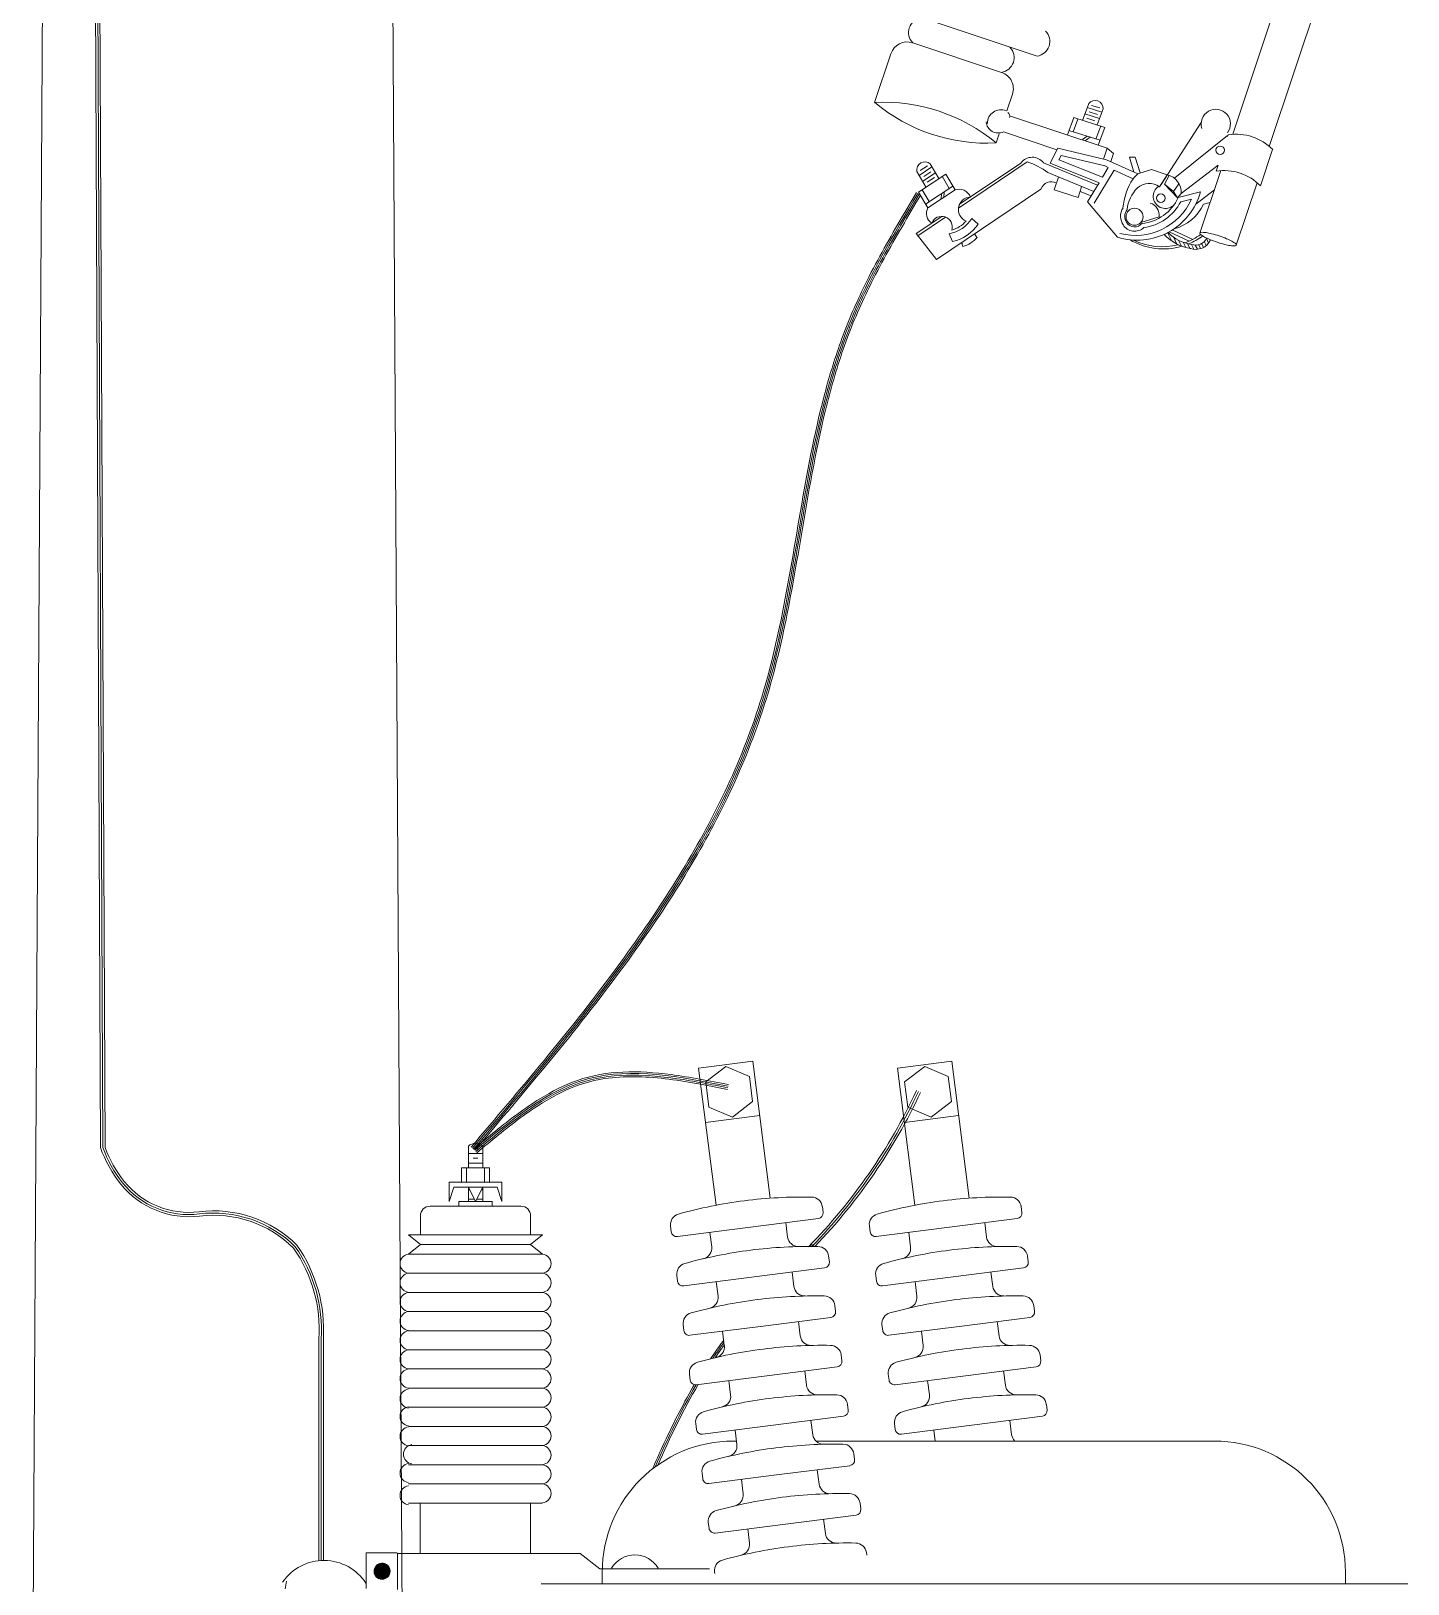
# Model space of a CAD drawing. Extents: x 604418 to 606014, y 1310869 to 1312555.
# Drawn here: x 605972.42 to 605980.84, y 1311116.76 to 1311126.26 of the extents above; entities that cross this region are included whole.
import ezdxf

# ---------------------------------------------------------------- set-up
doc = ezdxf.new("R2010")
doc.units = 0
doc.header["$MEASUREMENT"] = 0
doc.layers.add('1-Cartografia', color=7, linetype='Continuous', lineweight=13)

msp = doc.modelspace()

# ---------------------------------------------------------------- linework, layer by layer
at = {"layer": '1-Cartografia', "color": 7}
for p, q in [((605972.7876, 1311132.5883), (605972.8442, 1311119.4307)), ((605972.7999, 1311132.5986), (605972.8587, 1311119.4297)), ((605972.8123, 1311132.609), (605972.8731, 1311119.4292)), ((605972.4938, 1311127.3593), (605972.4198, 1311114.4838)), ((605974.6268, 1311127.3593), (605974.7008, 1311114.4838)), ((605980.3465, 1311127.3681), (605979.7661, 1311125.6258)), ((605980.5687, 1311127.294), (605979.9883, 1311125.5517)), ((605977.7272, 1311126.3845), (605978.5702, 1311126.1037)), ((605977.5764, 1311125.8201), (605977.6758, 1311126.1184)), ((605977.8091, 1311126.1851), (605978.3523, 1311126.0042)), ((605978.3852, 1311125.7693), (605978.419, 1311125.8709)), ((605978.9972, 1311125.5407), (605978.4004, 1311125.7395)), ((605978.885, 1311125.8147), (605978.846, 1311125.7094)), ((605978.9504, 1311125.7219), (605978.861, 1311125.75)), ((605978.9649, 1311125.761), (605978.8755, 1311125.7891)), ((605978.9378, 1311125.7477), (605978.8882, 1311125.7633)), ((605978.9523, 1311125.7868), (605978.9026, 1311125.8024)), ((605978.9359, 1311125.6828), (605978.9723, 1311125.7808)), ((605978.6907, 1311125.5313), (605978.3635, 1311125.6403)), ((605978.7934, 1311125.7277), (605978.7544, 1311125.6224)), ((605978.9539, 1311125.5888), (605978.7641, 1311125.6486)), ((605978.8178, 1311125.7186), (605978.789, 1311125.6407)), ((605978.9832, 1311125.6679), (605978.7934, 1311125.7277)), ((605978.9233, 1311125.7086), (605978.8737, 1311125.7242)), ((605978.929, 1311125.5966), (605978.9588, 1311125.677)), ((605978.9428, 1311125.5589), (605978.9832, 1311125.6679)), ((605979.5717, 1311125.6973), (605979.3271, 1311125.3179)), ((605978.3196, 1311125.5725), (605978.3381, 1311125.6279)), ((605978.8755, 1311125.6135), (605978.847, 1311125.5932)), ((605978.8935, 1311125.6078), (605978.8649, 1311125.5876)), ((605979.733, 1311125.6193), (605979.4104, 1311125.3595)), ((605979.7377, 1311125.6229), (605979.7342, 1311125.6124)), ((605978.5087, 1311125.4564), (605978.0889, 1311125.173)), ((605978.4694, 1311125.4499), (605978.0956, 1311125.1975)), ((605978.9383, 1311125.3137), (605978.6093, 1311125.4508)), ((605978.6954, 1311125.5405), (605978.6486, 1311125.45)), ((605978.6486, 1311125.45), (605978.9478, 1311125.3295)), ((605978.9946, 1311125.47), (605978.6954, 1311125.5405)), ((605978.7161, 1311125.4955), (605978.703, 1311125.4702)), ((605978.703, 1311125.4702), (605978.9682, 1311125.3634)), ((605978.9856, 1311125.432), (605978.7161, 1311125.4955)), ((605978.9972, 1311125.5407), (605978.9751, 1311125.4746)), ((605979.1845, 1311125.3838), (605978.9946, 1311125.47)), ((605978.9972, 1311125.5407), (605979.0367, 1311125.5092)), ((605979.0367, 1311125.5092), (605979.0198, 1311125.4586)), ((605979.1697, 1311125.486), (605979.1348, 1311125.4868)), ((605979.1348, 1311125.4868), (605979.1616, 1311125.3942)), ((605979.1998, 1311125.3895), (605979.1697, 1311125.486)), ((605980.0093, 1311125.5324), (605979.9353, 1311125.3101)), ((605977.8347, 1311125.3978), (605977.8922, 1311125.3013)), ((605978.0106, 1311125.382), (605977.8449, 1311125.2718)), ((605977.9267, 1311125.4262), (605977.8487, 1311125.3744)), ((605977.8987, 1311125.4326), (605977.8554, 1311125.4038)), ((605977.9481, 1311125.3904), (605977.87, 1311125.3385)), ((605977.92, 1311125.3968), (605977.8767, 1311125.368)), ((605977.9414, 1311125.361), (605977.8981, 1311125.3322)), ((605977.9694, 1311125.3546), (605977.9159, 1311125.4444)), ((605978.0321, 1311125.2951), (605977.9883, 1311125.3687)), ((605978.0681, 1311125.2855), (605978.0106, 1311125.382)), ((605978.9153, 1311125.2755), (605978.6359, 1311125.3919)), ((605978.6741, 1311125.2869), (605978.6994, 1311125.3631)), ((605979.0398, 1311125.4066), (605978.9187, 1311125.2055)), ((605979.004, 1311125.4229), (605978.9682, 1311125.3634)), ((605979.004, 1311125.4229), (605978.9785, 1311125.4344)), ((605979.1556, 1311125.3541), (605979.0398, 1311125.4066)), ((605979.2682, 1311125.4101), (605979.1845, 1311125.3838)), ((605979.3644, 1311125.3784), (605979.2682, 1311125.4101)), ((605979.3644, 1311125.3784), (605979.3183, 1311125.3045)), ((605979.3486, 1311125.3215), (605979.3776, 1311125.3745)), ((605979.4498, 1311125.2639), (605979.6753, 1311125.4375)), ((605979.692, 1311125.4035), (605979.5649, 1311125.0219)), ((605979.6759, 1311125.4374), (605979.6636, 1311125.4006)), ((605977.8449, 1311125.2718), (605977.9024, 1311125.1754)), ((605977.8673, 1311125.2852), (605977.9098, 1311125.2138)), ((605978.0538, 1311125.3095), (605977.8881, 1311125.1994)), ((605978.0681, 1311125.2855), (605977.9024, 1311125.1754)), ((605978.5931, 1311125.291), (605977.9543, 1311124.8598)), ((605977.9854, 1311125.2641), (605977.9832, 1311125.2291)), ((605978.0011, 1311125.2745), (605977.9989, 1311125.2395)), ((605978.8195, 1311125.2385), (605978.6741, 1311125.2869)), ((605978.8414, 1311125.3042), (605978.8195, 1311125.2385)), ((605978.8991, 1311125.2486), (605978.8322, 1311125.2765)), ((605978.9478, 1311125.3295), (605978.8779, 1311125.2134)), ((605979.4274, 1311125.2366), (605979.3486, 1311125.3215)), ((605979.4041, 1311125.2753), (605979.3486, 1311125.3215)), ((605979.4041, 1311125.2753), (605979.4364, 1311125.3235)), ((605979.4274, 1311125.2366), (605979.4041, 1311125.2753)), ((605979.4498, 1311125.2639), (605979.4274, 1311125.2366)), ((605979.4315, 1311125.2392), (605979.5683, 1311125.2732)), ((605979.5398, 1311125.1993), (605979.653, 1311125.2864)), ((605979.9143, 1311125.3295), (605979.7872, 1311124.9479)), ((605979.0607, 1311124.9969), (605978.8779, 1311125.2134)), ((605979.4472, 1311125.2135), (605979.5126, 1311125.2297)), ((605979.5857, 1311125.1987), (605979.6273, 1311125.209)), ((605977.9864, 1311125.1238), (605977.8306, 1311125.0186)), ((605978.0095, 1311125.1194), (605977.8408, 1311125.0056)), ((605978.2086, 1311125.0765), (605978.1712, 1311125.111)), ((605979.2032, 1311125.0869), (605979.3153, 1311125.1204)), ((605977.9543, 1311124.8598), (605977.8306, 1311125.0186)), ((605978.052, 1311124.9711), (605978.0312, 1311125.0168)), ((605979.3559, 1311125.0037), (605979.3499, 1311125.0156)), ((605979.3934, 1311124.9723), (605979.3674, 1311125.0242)), ((605979.377, 1311125.0294), (605979.4994, 1311124.9729)), ((605979.3947, 1311125.0408), (605979.5213, 1311124.9824)), ((605979.4245, 1311124.9537), (605979.4025, 1311124.9978)), ((605979.4525, 1311124.9414), (605979.4342, 1311124.978)), ((605979.6175, 1311124.9606), (605979.604, 1311124.9876)), ((605979.6295, 1311124.9804), (605979.6294, 1311124.9806)), ((605979.4785, 1311124.9331), (605979.4623, 1311124.9655)), ((605979.503, 1311124.9278), (605979.4881, 1311124.9575)), ((605979.5273, 1311124.9227), (605979.5124, 1311124.9527)), ((605979.5492, 1311124.9226), (605979.5365, 1311124.9481)), ((605979.569, 1311124.9267), (605979.5572, 1311124.9504)), ((605979.587, 1311124.9345), (605979.5753, 1311124.9578)), ((605979.6032, 1311124.9457), (605979.5911, 1311124.9699)), ((605976.8317, 1311119.9578), (605976.5004, 1311119.9156)), ((605976.8317, 1311119.9578), (605976.9383, 1311119.1203)), ((605978.0472, 1311119.9578), (605977.7158, 1311119.9156)), ((605978.0472, 1311119.9578), (605978.1537, 1311119.1203)), ((605976.5004, 1311119.9156), (605976.607, 1311119.0771)), ((605976.5438, 1311119.8308), (605976.6675, 1311119.9249)), ((605976.6675, 1311119.9249), (605976.8109, 1311119.8648)), ((605976.8109, 1311119.8648), (605976.8305, 1311119.7106)), ((605977.7158, 1311119.9156), (605977.8225, 1311119.0771)), ((605977.7592, 1311119.8308), (605977.883, 1311119.9249)), ((605977.883, 1311119.9249), (605978.0264, 1311119.8648)), ((605978.0264, 1311119.8648), (605978.046, 1311119.7106)), ((605976.5634, 1311119.6766), (605976.5438, 1311119.8308)), ((605977.7789, 1311119.6766), (605977.7592, 1311119.8308)), ((605976.7068, 1311119.6165), (605976.5634, 1311119.6766)), ((605976.8305, 1311119.7106), (605976.7068, 1311119.6165)), ((605977.9222, 1311119.6165), (605977.7789, 1311119.6766)), ((605978.046, 1311119.7106), (605977.9222, 1311119.6165)), ((605976.8739, 1311119.6258), (605976.5426, 1311119.5837)), ((605978.0894, 1311119.6258), (605977.7581, 1311119.5837)), ((605975.0927, 1311119.3055), (605975.0927, 1311119.4378)), ((605975.1806, 1311119.3933), (605975.0927, 1311119.3933)), ((605975.1513, 1311119.4226), (605975.122, 1311119.4226)), ((605975.1806, 1311119.3055), (605975.1806, 1311119.4378)), ((605975.0518, 1311119.2177), (605975.0518, 1311119.3055)), ((605975.2216, 1311119.3055), (605975.0518, 1311119.3055)), ((605975.081, 1311119.2177), (605975.081, 1311119.3055)), ((605975.1806, 1311119.3348), (605975.0927, 1311119.3348)), ((605975.1513, 1311119.3641), (605975.122, 1311119.3641)), ((605975.1923, 1311119.2177), (605975.1923, 1311119.3055)), ((605975.2216, 1311119.2177), (605975.2216, 1311119.3055)), ((605974.9757, 1311119.1006), (605974.9757, 1311119.2177)), ((605975.2977, 1311119.2177), (605974.9757, 1311119.2177)), ((605975.0049, 1311119.1884), (605974.9757, 1311119.1006)), ((605975.2684, 1311119.1884), (605975.0049, 1311119.1884)), ((605975.0927, 1311119.1006), (605975.0927, 1311119.1884)), ((605975.1367, 1311119.1006), (605975.0927, 1311119.1884)), ((605975.1806, 1311119.1884), (605975.1367, 1311119.1006)), ((605975.1806, 1311119.1006), (605975.1806, 1311119.1884)), ((605975.2684, 1311119.1884), (605975.2977, 1311119.1006)), ((605975.2977, 1311119.1006), (605975.2977, 1311119.2177)), ((605975.0927, 1311119.1006), (605975.0342, 1311119.1006)), ((605975.0342, 1311119.0713), (605975.0342, 1311119.1006)), ((605975.1009, 1311119.172), (605975.0927, 1311119.172)), ((605975.1302, 1311119.1135), (605975.0927, 1311119.1135)), ((605975.1806, 1311119.1006), (605975.0927, 1311119.1006)), ((605975.1806, 1311119.1135), (605975.1431, 1311119.1135)), ((605975.1806, 1311119.172), (605975.1724, 1311119.172)), ((605975.2391, 1311119.1006), (605975.1806, 1311119.1006)), ((605975.2391, 1311119.0713), (605975.2391, 1311119.1006)), ((605974.8, 1311118.8957), (605974.8, 1311119.0128)), ((605975.4148, 1311119.0713), (605974.8586, 1311119.0713)), ((605975.4733, 1311118.8957), (605975.4733, 1311119.0128)), ((605977.2322, 1311118.9957), (605976.8014, 1311118.9409)), ((605977.2566, 1311119.0685), (605977.2611, 1311119.0331)), ((605978.4477, 1311118.9957), (605978.0169, 1311118.9409)), ((605978.4721, 1311119.0685), (605978.4766, 1311119.0331)), ((605976.3288, 1311118.9505), (605976.3333, 1311118.915)), ((605976.3707, 1311118.8861), (605976.8014, 1311118.9409)), ((605976.5695, 1311118.9114), (605976.5806, 1311118.8238)), ((605977.0334, 1311118.9704), (605977.0445, 1311118.8828)), ((605977.5443, 1311118.9505), (605977.5488, 1311118.915)), ((605977.5861, 1311118.8861), (605978.0169, 1311118.9409)), ((605977.785, 1311118.9114), (605977.7961, 1311118.8238)), ((605978.2489, 1311118.9704), (605978.26, 1311118.8828)), ((605975.5465, 1311118.8957), (605974.7268, 1311118.8957)), ((605974.7268, 1311118.8957), (605974.8, 1311118.8372)), ((605974.8, 1311118.8372), (605974.7268, 1311118.7786)), ((605975.4733, 1311118.8372), (605974.8, 1311118.8372)), ((605975.4733, 1311118.8372), (605975.5465, 1311118.8957)), ((605975.5465, 1311118.7786), (605975.4733, 1311118.8372)), ((605975.5465, 1311118.7786), (605974.7268, 1311118.7786)), ((605977.2951, 1311118.7663), (605977.2996, 1311118.7309)), ((605978.5105, 1311118.7663), (605978.515, 1311118.7309)), ((605975.5465, 1311118.6615), (605974.7268, 1311118.6615)), ((605976.3673, 1311118.6483), (605976.3718, 1311118.6128)), ((605976.4091, 1311118.5839), (605976.8399, 1311118.6387)), ((605977.2707, 1311118.6935), (605976.8399, 1311118.6387)), ((605977.0718, 1311118.6682), (605977.083, 1311118.5806)), ((605977.5827, 1311118.6483), (605977.5872, 1311118.6128)), ((605977.6246, 1311118.5839), (605978.0554, 1311118.6387)), ((605978.4861, 1311118.6935), (605978.0554, 1311118.6387)), ((605978.2873, 1311118.6682), (605978.2985, 1311118.5806)), ((605975.5465, 1311118.5444), (605974.7268, 1311118.5444)), ((605976.6079, 1311118.6092), (605976.6191, 1311118.5216)), ((605977.8234, 1311118.6092), (605977.8346, 1311118.5216)), ((605975.5465, 1311118.4273), (605974.7268, 1311118.4273)), ((605977.3335, 1311118.4641), (605977.338, 1311118.4287)), ((605978.549, 1311118.4641), (605978.5535, 1311118.4287)), ((605976.4057, 1311118.3461), (605976.4102, 1311118.3106)), ((605976.4476, 1311118.2817), (605976.8783, 1311118.3365)), ((605977.3091, 1311118.3913), (605976.8783, 1311118.3365)), ((605977.1103, 1311118.366), (605977.1214, 1311118.2784)), ((605977.6212, 1311118.3461), (605977.6257, 1311118.3106)), ((605977.663, 1311118.2817), (605978.0938, 1311118.3365)), ((605978.5246, 1311118.3913), (605978.0938, 1311118.3365)), ((605978.3258, 1311118.366), (605978.3369, 1311118.2784)), ((605974.1797, 1311118.2604), (605974.1797, 1311116.9037)), ((605974.1931, 1311118.2604), (605974.1931, 1311116.9047)), ((605974.2065, 1311118.2604), (605974.2065, 1311116.9052)), ((605975.5465, 1311118.3102), (605974.7268, 1311118.3102)), ((605976.6464, 1311118.307), (605976.6575, 1311118.2194)), ((605977.8619, 1311118.307), (605977.873, 1311118.2194)), ((605975.5465, 1311118.1932), (605974.7268, 1311118.1932)), ((605977.372, 1311118.1619), (605977.3765, 1311118.1265)), ((605978.5874, 1311118.1619), (605978.5919, 1311118.1265)), ((605975.5465, 1311118.0761), (605974.7268, 1311118.0761)), ((605976.4442, 1311118.0439), (605976.4487, 1311118.0084)), ((605977.3476, 1311118.0891), (605976.9168, 1311118.0343)), ((605977.1487, 1311118.0638), (605977.1599, 1311117.9762)), ((605977.6596, 1311118.0439), (605977.6641, 1311118.0084)), ((605978.563, 1311118.0891), (605978.1323, 1311118.0343)), ((605978.3642, 1311118.0638), (605978.3754, 1311117.9762)), ((605975.5465, 1311117.959), (605974.7268, 1311117.959)), ((605976.486, 1311117.9795), (605976.9168, 1311118.0343)), ((605976.6848, 1311118.0048), (605976.696, 1311117.9172)), ((605977.7015, 1311117.9795), (605978.1323, 1311118.0343)), ((605977.9003, 1311118.0048), (605977.9115, 1311117.9172)), ((605977.4104, 1311117.8597), (605977.4149, 1311117.8243)), ((605978.6259, 1311117.8597), (605978.6304, 1311117.8243)), ((605975.5465, 1311117.8419), (605974.7268, 1311117.8419)), ((605977.386, 1311117.7869), (605976.9552, 1311117.7321)), ((605977.1872, 1311117.7616), (605977.1983, 1311117.674)), ((605978.6015, 1311117.7869), (605978.1707, 1311117.7321)), ((605978.4027, 1311117.7616), (605978.4138, 1311117.674)), ((605975.5465, 1311117.7248), (605974.7268, 1311117.7248)), ((605976.4826, 1311117.7417), (605976.4871, 1311117.7062)), ((605976.5245, 1311117.6773), (605976.9552, 1311117.7321)), ((605976.7233, 1311117.7026), (605976.7344, 1311117.615)), ((605977.6981, 1311117.7417), (605977.7026, 1311117.7062)), ((605977.7399, 1311117.6773), (605978.1707, 1311117.7321)), ((605977.9388, 1311117.7026), (605977.9473, 1311117.6353)), ((605975.5465, 1311117.6077), (605974.7268, 1311117.6077)), ((605976.7129, 1311117.6353), (605976.7318, 1311117.6353)), ((605977.2172, 1311117.6353), (605979.6365, 1311117.6353)), ((605977.9283, 1311117.6353), (605977.9473, 1311117.6353)), ((605979.6369, 1311117.6353), (605979.6523, 1311117.6353)), ((605975.5465, 1311117.4906), (605974.7268, 1311117.4906)), ((605977.4245, 1311117.4847), (605976.9937, 1311117.4299)), ((605977.4489, 1311117.5575), (605977.4534, 1311117.5221)), ((605976.5211, 1311117.4395), (605976.5256, 1311117.404)), ((605976.5629, 1311117.3751), (605976.9937, 1311117.4299)), ((605976.7617, 1311117.4004), (605976.7729, 1311117.3128)), ((605977.2256, 1311117.4594), (605977.2368, 1311117.3718)), ((605975.5465, 1311117.3735), (605974.7268, 1311117.3735)), ((605975.5465, 1311117.2564), (605974.7268, 1311117.2564)), ((605974.7989, 1311116.9479), (605974.7989, 1311117.2564)), ((605975.4733, 1311116.9479), (605975.4733, 1311117.2564)), ((605977.4873, 1311117.2553), (605977.4918, 1311117.2199)), ((605976.5595, 1311117.1373), (605976.564, 1311117.1018)), ((605976.6014, 1311117.0729), (605977.0321, 1311117.1277)), ((605976.8002, 1311117.0982), (605976.8113, 1311117.0106)), ((605977.4629, 1311117.1825), (605977.0321, 1311117.1277)), ((605977.2641, 1311117.1572), (605977.2752, 1311117.0696)), ((605974.4687, 1311116.9509), (605974.4687, 1311116.7344)), ((605974.6575, 1311116.9509), (605974.4687, 1311116.9509)), ((605974.6595, 1311116.9479), (605974.6595, 1311116.7275)), ((605975.776, 1311116.9479), (605974.6595, 1311116.9479)), ((605975.8966, 1311116.853), (605975.776, 1311116.9479)), ((605977.5258, 1311116.9531), (605977.5278, 1311116.9371)), ((605974.5664, 1311116.7902), (605974.5163, 1311116.8403)), ((605974.5634, 1311116.7903), (605974.5164, 1311116.8373)), ((605974.5693, 1311116.7904), (605974.5165, 1311116.8432)), ((605974.5601, 1311116.7905), (605974.5166, 1311116.834)), ((605974.572, 1311116.7907), (605974.5168, 1311116.8459)), ((605974.5566, 1311116.791), (605974.5171, 1311116.8305)), ((605974.5746, 1311116.7911), (605974.5172, 1311116.8485)), ((605974.5771, 1311116.7917), (605974.5178, 1311116.851)), ((605974.5527, 1311116.7919), (605974.518, 1311116.8266)), ((605974.5794, 1311116.7923), (605974.5184, 1311116.8533)), ((605974.5817, 1311116.7931), (605974.5192, 1311116.8556)), ((605974.5482, 1311116.7933), (605974.5194, 1311116.8222)), ((605974.5839, 1311116.7939), (605974.52, 1311116.8578)), ((605974.586, 1311116.7948), (605974.5209, 1311116.8599)), ((605974.5428, 1311116.7957), (605974.5218, 1311116.8167)), ((605974.588, 1311116.7958), (605974.5219, 1311116.8619)), ((605974.59, 1311116.7969), (605974.523, 1311116.8639)), ((605974.5918, 1311116.7981), (605974.5242, 1311116.8657)), ((605974.5936, 1311116.7993), (605974.5254, 1311116.8675)), ((605974.5954, 1311116.8006), (605974.5267, 1311116.8693)), ((605974.5338, 1311116.8017), (605974.5278, 1311116.8077)), ((605974.597, 1311116.8019), (605974.528, 1311116.8709)), ((605974.5986, 1311116.8034), (605974.5295, 1311116.8725)), ((605974.6002, 1311116.8049), (605974.531, 1311116.8741)), ((605974.6016, 1311116.8064), (605974.5325, 1311116.8755)), ((605974.603, 1311116.808), (605974.5341, 1311116.8769)), ((605974.6044, 1311116.8097), (605974.5358, 1311116.8783)), ((605974.6056, 1311116.8115), (605974.5376, 1311116.8795)), ((605974.6068, 1311116.8133), (605974.5394, 1311116.8807)), ((605974.6079, 1311116.8152), (605974.5413, 1311116.8818)), ((605974.609, 1311116.8172), (605974.5433, 1311116.8829)), ((605974.61, 1311116.8193), (605974.5453, 1311116.8839)), ((605974.6108, 1311116.8214), (605974.5475, 1311116.8848)), ((605974.6117, 1311116.8236), (605974.5497, 1311116.8856)), ((605974.6124, 1311116.8259), (605974.552, 1311116.8863)), ((605974.613, 1311116.8283), (605974.5544, 1311116.8869)), ((605974.6135, 1311116.8308), (605974.5569, 1311116.8874)), ((605974.6139, 1311116.8335), (605974.5596, 1311116.8878)), ((605974.6141, 1311116.8363), (605974.5624, 1311116.888)), ((605974.6142, 1311116.8392), (605974.5653, 1311116.8881)), ((605974.6141, 1311116.8423), (605974.5684, 1311116.888)), ((605974.6138, 1311116.8457), (605974.5718, 1311116.8877)), ((605974.6131, 1311116.8493), (605974.5754, 1311116.887)), ((605974.6121, 1311116.8534), (605974.5795, 1311116.886)), ((605974.6104, 1311116.8581), (605974.5842, 1311116.8843)), ((605974.6073, 1311116.8643), (605974.5904, 1311116.8812)), ((605975.8966, 1311116.853), (605976.5675, 1311116.853)), ((605975.9112, 1311116.7625), (605975.9112, 1311116.8337)), ((605976.598, 1311116.8351), (605976.5992, 1311116.8255)), ((605980.454, 1311116.8337), (605980.454, 1311116.7625)), ((605975.5386, 1311116.7625), (605980.8362, 1311116.7625))]:
    msp.add_line(p, q, dxfattribs=at)
for centre, major_axis, start_param, end_param in [((605977.8747, 1311126.2484), (-0.0645, 0.0645), -0.62517, 1.552872), ((605978.5557, 1311126.1936), (-0.0645, 0.0645), 2.516422, 4.694464), ((605977.7758, 1311126.0851), (0.0745, 0.0745), 0.463851, 2.034646), ((605978.3378, 1311126.0941), (-0.0645, 0.0645), 2.51642, 4.694464), ((605978.319, 1311125.9042), (-0.0745, 0.0745), 3.605442, 5.17624), ((605977.6321, 1311124.7479), (-0.7592, 0.7592), -1.480342, -0.73355), ((605978.923, 1311125.7834), (0.0349, 0.0349), 5.446442, 7.950405), ((605978.264, 1311126.6448), (-0.7592, 0.7592), 1.661251, 2.408043), ((605978.264, 1311126.6448), (-0.7592, 0.7592), 1.661251, 2.408043), ((605978.3488, 1311125.6929), (-0.0589, 0.0589), -1.169776, 0.79469), ((605978.3723, 1311125.7363), (0.0209, 0.0209), 5.231341, 6.408465), ((605979.6618, 1311125.6892), (-0.0633, 0.0633), 3.276109, 7.389561), ((605978.3323, 1311125.7084), (0.0529, 0.0529), 2.45454, 4.356348), ((605979.6882, 1311125.5277), (0.0184, 0.0184), 5.497787, 11.780972), ((605979.784, 1311125.3088), (-0.2245, 0.2245), 4.70836, 5.644118), ((605977.883, 1311125.4077), (0.0349, 0.0349), 0.054929, 2.558892), ((605978.5397, 1311125.3978), (0.0619, 0.0619), 6.148286, 8.001797), ((605978.3792, 1311125.0433), (0.3061, 0.3061), 0.150532, 0.481474), ((605979.478, 1311125.1437), (0.2722, 0.2722), 1.778005, 2.273384), ((605979.6808, 1311124.8736), (0.5033, 0.5033), 1.556895, 1.61518), ((605979.3389, 1311125.2703), (0.0785, 0.0785), 5.439994, 6.836909), ((605979.7099, 1311125.0866), (-0.2245, 0.2245), 4.70836, 5.644118), ((605978.0929, 1311125.2171), (0.0515, 0.0515), 5.845672, 7.416469), ((605978.6555, 1311125.2687), (0.0469, 0.0469), 0.285418, 2.012257), ((605979.1811, 1311125.3799), (0.284, 0.284), 3.622337, 5.228741), ((605979.347, 1311125.1378), (0.1622, 0.1622), 1.586449, 2.233967), ((605979.2547, 1311125.2166), (0.0767, 0.0767), 0.159191, 1.516717), ((605979.3531, 1311125.2459), (-0.0522, 0.0522), -0.193685, 2.978435), ((605979.3262, 1311125.2351), (-0.0184, 0.0184), 3.926991, 10.210176), ((605977.9603, 1311125.1408), (0.0477, 0.0477), 1.818061, 3.388858), ((605978.1651, 1311125.1654), (0.0542, 0.0542), 0.834454, 3.532121), ((605979.1722, 1311125.1249), (0.0656, 0.0656), 1.778523, 2.997699), ((605979.1704, 1311125.3818), (0.2648, 0.2648), 3.671087, 5.079584), ((605979.1722, 1311125.1249), (0.0472, 0.0472), 1.697792, 2.997699), ((605979.1652, 1311125.1218), (0.0368, 0.0368), 5.497787, 11.780972), ((605979.1847, 1311125.3499), (-0.1913, 0.1913), 2.450991, 3.505399), ((605979.1834, 1311125.3493), (-0.2098, 0.2098), 2.486348, 3.451231), ((605979.2395, 1311125.1314), (0.0542, 0.0542), 5.353388, 6.780617), ((605979.3388, 1311125.3094), (0.1913, 0.1913), 4.178342, 5.076196), ((605977.986, 1311125.059), (-0.0458, 0.0458), 3.621164, 6.691784), ((605977.9883, 1311125.2317), (0.1549, 0.1549), 4.124061, 4.914711), ((605977.9931, 1311125.2241), (0.1361, 0.1361), 4.215319, 4.760896), ((605978.004, 1311125.2115), (-0.1734, 0.1734), 2.553264, 3.343915), ((605979.1652, 1311125.1175), (-0.0596, 0.0596), 1.365823, 3.094407), ((605979.1652, 1311125.1175), (-0.0412, 0.0412), 1.365823, 3.239857), ((605978.0602, 1311125.1236), (0.1361, 0.1361), 4.215319, 4.760896), ((605978.3159, 1311125.0904), (0.1049, 0.1049), 2.874385, 3.061191), ((605979.3418, 1311125.3264), (-0.284, 0.284), 1.82219, 2.639269), ((605979.3353, 1311125.3394), (0.284, 0.284), 3.470006, 4.171636), ((605979.5479, 1311125.1955), (-0.1919, 0.1919), 1.518369, 2.217327), ((605979.5479, 1311125.1955), (-0.1735, 0.1735), 1.548487, 2.217327), ((605979.3353, 1311125.3394), (0.284, 0.284), 4.275542, 4.549857), ((605979.3418, 1311125.3264), (0.284, 0.284), 4.321101, 4.566981), ((605979.5389, 1311125.0216), (-0.0704, 0.0704), 2.010614, 3.501838), ((605979.5389, 1311125.0216), (0.052, 0.052), 3.58141, 5.069034), ((605979.5705, 1311125.0201), (-0.00411, 0.00411), 0.46385, 1.639877), ((605979.5705, 1311125.0201), (0.00411, 0.00411), 0.85862, 2.034646), ((605979.6607, 1311125.1238), (0.1013, 0.1013), 3.210673, 3.434547), ((605979.5805, 1311124.883), (0.1013, 0.1013), 0.634745, 0.85862), ((605979.7579, 1311125.305), (0.2467, 0.2467), 3.434547, 3.53408), ((605979.5496, 1311124.6797), (0.2467, 0.2467), 0.535213, 0.634745), ((605979.8841, 1311125.6094), (-0.4797, 0.4797), 1.963283, 2.034646), ((605979.4681, 1311124.3605), (-0.4797, 0.4797), -1.106946, -1.035583), ((605979.4681, 1311124.3605), (0.4797, 0.4797), 0.392487, 0.46385), ((605979.5942, 1311124.6649), (-0.2467, 0.2467), -1.277842, -1.178309), ((605978.0168, 1311124.9249), (0.0701, 0.0701), 5.640755, 5.899725), ((605979.8841, 1311125.6094), (0.4797, 0.4797), 3.605443, 3.676806), ((605979.8025, 1311125.2901), (-0.2467, 0.2467), 2.106009, 2.205541), ((605979.7716, 1311125.0868), (0.1013, 0.1013), 3.776338, 4.000212), ((605979.6914, 1311124.8461), (-0.1013, 0.1013), -1.501716, -1.277842), ((605979.7817, 1311124.9497), (0.00411, 0.00411), 4.000212, 5.176239), ((605979.7817, 1311124.9497), (-0.00411, 0.00411), 3.605443, 4.781469), ((605974.6954, 1311121.2392), (2.4467, 2.4467), 4.724471, 5.061834), ((605974.6954, 1311121.2392), (-2.4561, 2.4561), 3.158583, 3.491038), ((605974.6954, 1311121.2392), (-2.4656, 2.4656), 3.162218, 3.491038), ((605973.5502, 1311119.6746), (-0.5282, 0.5282), 1.118003, 1.463123), ((605973.5502, 1311119.6746), (0.5187, 0.5187), 2.696492, 3.033919), ((605973.5502, 1311119.6746), (-0.5093, 0.5093), 1.133033, 1.463123), ((605975.1367, 1311119.3939), (-0.0439, 0.0439), -1.570796, 0), ((605973.3847, 1311119.5413), (-0.3779, 0.3779), 1.463123, 2.478726), ((605973.3847, 1311119.5413), (-0.3685, 0.3685), 1.463123, 2.478726), ((605973.3847, 1311119.5413), (-0.359, 0.359), 1.463123, 2.478726), ((605977.1395, 1311116.2841), (2.0105, 2.0105), 0.911948, 1.056824), ((605977.1395, 1311116.2841), (2.0105, 2.0105), 0.767072, 0.911948), ((605977.1903, 1311119.0601), (-0.0472, 0.0472), 4.053541, 5.479461), ((605978.3549, 1311116.2841), (2.0105, 2.0105), 0.911948, 1.056824), ((605978.3549, 1311116.2841), (2.0105, 2.0105), 0.767072, 0.911948), ((605978.4058, 1311119.0601), (-0.0472, 0.0472), 4.053541, 5.479461), ((605973.5351, 1311118.3199), (-0.5112, 0.5112), -1.568618, -0.662867), ((605973.5351, 1311118.3199), (0.5017, 0.5017), 0.00385, 0.90793), ((605973.5351, 1311118.3199), (0.4923, 0.4923), 0.005582, 0.90793), ((605974.8586, 1311119.0128), (-0.0414, 0.0414), -0.785398, 0.785398), ((605975.4148, 1311119.0128), (0.0414, 0.0414), 5.497787, 7.068583), ((605976.3951, 1311118.9589), (-0.0472, 0.0472), -0.513972, 0.911948), ((605977.228, 1311119.0289), (-0.0236, 0.0236), 2.482745, 4.053541), ((605977.6105, 1311118.9589), (-0.0472, 0.0472), -0.513972, 0.911948), ((605978.4435, 1311119.0289), (-0.0236, 0.0236), 2.482745, 4.053541), ((605976.3665, 1311118.9192), (-0.0236, 0.0236), 0.911948, 2.482745), ((605977.5819, 1311118.9192), (-0.0236, 0.0236), 0.911948, 2.482745), ((605973.3056, 1311118.3149), (0.6193, 0.6193), 5.435594, 6.105444), ((605973.3056, 1311118.3149), (0.6287, 0.6287), 5.435594, 6.106824), ((605973.3056, 1311118.3149), (-0.6382, 0.6382), 3.864798, 4.537364), ((605977.1779, 1311115.9819), (2.0105, 2.0105), 0.911948, 1.056824), ((605976.5144, 1311118.8153), (0.0472, 0.0472), 4.157031, 5.624337), ((605977.1779, 1311115.9819), (2.0105, 2.0105), 0.767072, 0.911948), ((605977.1108, 1311118.8912), (-0.0472, 0.0472), 0.911948, 2.379254), ((605977.2288, 1311118.7579), (-0.0472, 0.0472), 4.053541, 5.479461), ((605978.3934, 1311115.9819), (2.0105, 2.0105), 0.911948, 1.056824), ((605977.7298, 1311118.8153), (0.0472, 0.0472), 4.157031, 5.624337), ((605978.3934, 1311115.9819), (2.0105, 2.0105), 0.767072, 0.911948), ((605978.3263, 1311118.8912), (-0.0472, 0.0472), 0.911948, 2.379254), ((605978.4443, 1311118.7579), (-0.0472, 0.0472), 4.053541, 5.479461), ((605974.734, 1311118.7201), (0.0417, 0.0417), 0.907888, 3.804502), ((605975.5393, 1311118.7201), (-0.0417, 0.0417), 2.478684, 5.375298), ((605976.4335, 1311118.6567), (0.0472, 0.0472), 1.056824, 2.482745), ((605977.2664, 1311118.7267), (-0.0236, 0.0236), 2.482745, 4.053541), ((605977.649, 1311118.6567), (-0.0472, 0.0472), -0.513972, 0.911948), ((605978.4819, 1311118.7267), (-0.0236, 0.0236), 2.482745, 4.053541), ((605974.734, 1311118.603), (0.0417, 0.0417), 0.907887, 3.804501), ((605975.5393, 1311118.603), (0.0417, 0.0417), 4.04948, 6.946094), ((605976.4049, 1311118.617), (0.0236, 0.0236), 2.482745, 4.053541), ((605977.6204, 1311118.617), (-0.0236, 0.0236), 0.911948, 2.482745), ((605974.734, 1311118.4859), (0.0417, 0.0417), 0.907887, 3.804501), ((605975.5393, 1311118.4859), (0.0417, 0.0417), 4.04948, 6.946094), ((605976.5528, 1311118.5131), (0.0472, 0.0472), 4.157031, 5.624337), ((605977.2164, 1311115.6797), (2.0105, 2.0105), 0.767072, 0.911948), ((605977.1493, 1311118.589), (-0.0472, 0.0472), 0.911948, 2.379254), ((605977.2672, 1311118.4557), (-0.0472, 0.0472), 4.053541, 5.479461), ((605977.7683, 1311118.5131), (-0.0472, 0.0472), 2.586235, 4.053541), ((605978.4318, 1311115.6797), (2.0105, 2.0105), 0.767072, 0.911948), ((605978.3647, 1311118.589), (-0.0472, 0.0472), 0.911948, 2.379254), ((605978.4827, 1311118.4557), (-0.0472, 0.0472), 4.053541, 5.479461), ((605974.734, 1311118.3688), (0.0417, 0.0417), 0.907887, 3.804501), ((605975.5393, 1311118.3688), (0.0417, 0.0417), 4.04948, 6.946094), ((605977.2164, 1311115.6797), (2.0105, 2.0105), 0.911948, 1.056824), ((605977.3049, 1311118.4245), (-0.0236, 0.0236), 2.482745, 4.053541), ((605978.4318, 1311115.6797), (2.0105, 2.0105), 0.911948, 1.056824), ((605978.5204, 1311118.4245), (0.0236, 0.0236), 4.053541, 5.624337), ((605976.472, 1311118.3545), (0.0472, 0.0472), 1.056824, 2.482745), ((605977.6874, 1311118.3545), (-0.0472, 0.0472), -0.513972, 0.911948), ((605974.734, 1311118.2517), (-0.0417, 0.0417), -0.662909, 2.233705), ((605975.5393, 1311118.2517), (0.0417, 0.0417), 4.04948, 6.946094), ((605976.4434, 1311118.3148), (-0.0236, 0.0236), 0.911948, 2.482745), ((605977.1877, 1311118.2868), (0.0472, 0.0472), 2.482745, 3.950051), ((605977.6588, 1311118.3148), (-0.0236, 0.0236), 0.911948, 2.482745), ((605978.4032, 1311118.2868), (0.0472, 0.0472), 2.482745, 3.950051), ((605974.734, 1311118.1346), (0.0417, 0.0417), 0.907888, 3.804502), ((605975.5393, 1311118.1346), (-0.0417, 0.0417), 2.478684, 5.375298), ((605977.2548, 1311115.3775), (-2.0105, 2.0105), -0.658848, -0.513972), ((605976.5913, 1311118.2109), (-0.0472, 0.0472), 2.586235, 4.053541), ((605977.2548, 1311115.3775), (2.0105, 2.0105), 0.767072, 0.911948), ((605977.3057, 1311118.1535), (0.0472, 0.0472), 5.624337, 7.050258), ((605978.4703, 1311115.3775), (-2.0105, 2.0105), -0.658848, -0.513972), ((605977.8067, 1311118.2109), (-0.0472, 0.0472), 2.586235, 4.053541), ((605978.4703, 1311115.3775), (2.0105, 2.0105), 0.767072, 0.911948), ((605978.5212, 1311118.1535), (-0.0472, 0.0472), 4.053541, 5.479461), ((605974.734, 1311118.0175), (0.0417, 0.0417), 0.907888, 3.804502), ((605975.5393, 1311118.0175), (-0.0417, 0.0417), 2.478684, 5.375298), ((605976.5104, 1311118.0523), (-0.0472, 0.0472), -0.513972, 0.911948), ((605977.3433, 1311118.1223), (-0.0236, 0.0236), 2.482745, 4.053541), ((605977.7259, 1311118.0523), (-0.0472, 0.0472), -0.513972, 0.911948), ((605978.5588, 1311118.1223), (-0.0236, 0.0236), 2.482745, 4.053541), ((605974.734, 1311117.895), (0.0417, 0.0417), 0.907887, 3.804501), ((605975.5393, 1311117.9004), (0.0417, 0.0417), 4.04948, 6.946094), ((605976.4818, 1311118.0126), (-0.0236, 0.0236), 0.911948, 2.482745), ((605977.2262, 1311117.9846), (0.0472, 0.0472), 2.482745, 3.950051), ((605977.6973, 1311118.0126), (-0.0236, 0.0236), 0.911948, 2.482745), ((605978.4416, 1311117.9846), (0.0472, 0.0472), 2.482745, 3.950051), ((605977.2933, 1311115.0753), (2.0105, 2.0105), 0.911948, 1.056824), ((605976.6297, 1311117.9087), (-0.0472, 0.0472), 2.586235, 4.053541), ((605977.2933, 1311115.0753), (2.0105, 2.0105), 0.767072, 0.911948), ((605977.3441, 1311117.8513), (-0.0472, 0.0472), 4.053541, 5.479461), ((605978.5087, 1311115.0753), (2.0105, 2.0105), 0.911948, 1.056824), ((605977.8452, 1311117.9087), (0.0472, 0.0472), 4.157031, 5.624337), ((605978.5087, 1311115.0753), (2.0105, 2.0105), 0.767072, 0.911948), ((605978.5596, 1311117.8513), (-0.0472, 0.0472), 4.053541, 5.479461), ((605974.734, 1311117.7862), (0.0417, 0.0417), 0.907888, 3.804502), ((605975.5393, 1311117.7833), (0.0417, 0.0417), 4.04948, 6.946094), ((605976.5489, 1311117.7501), (-0.0472, 0.0472), -0.513972, 0.911948), ((605977.3818, 1311117.8201), (0.0236, 0.0236), 4.053541, 5.624337), ((605977.7643, 1311117.7501), (-0.0472, 0.0472), -0.513972, 0.911948), ((605978.5973, 1311117.8201), (0.0236, 0.0236), 4.053541, 5.624337), ((605974.734, 1311117.6637), (0.0417, 0.0417), 0.907888, 3.804502), ((605975.5393, 1311117.6662), (0.0417, 0.0417), 4.04948, 6.946094), ((605976.5203, 1311117.7104), (-0.0236, 0.0236), 0.911948, 2.482745), ((605977.2646, 1311117.6824), (0.0472, 0.0472), 2.482745, 3.950051), ((605977.7357, 1311117.7104), (0.0236, 0.0236), 2.482745, 4.053541), ((605978.4801, 1311117.6824), (0.0472, 0.0472), 2.482745, 3.138109), ((605974.7545, 1311117.5548), (-0.0417, 0.0417), -0.662909, 2.233705), ((605975.5393, 1311117.5491), (-0.0417, 0.0417), 2.478684, 5.375298), ((605976.7129, 1311116.8337), (0.5669, 0.5669), 0.785398, 2.356194), ((605977.3317, 1311114.7731), (2.0105, 2.0105), 0.911948, 1.056824), ((605976.6682, 1311117.6065), (0.0472, 0.0472), 4.157031, 5.624337), ((605977.3317, 1311114.7731), (2.0105, 2.0105), 0.767072, 0.911948), ((605977.3826, 1311117.5491), (-0.0472, 0.0472), 4.053541, 5.479461), ((605979.6523, 1311116.8337), (-0.5669, 0.5669), 3.926991, 5.497787), ((605974.734, 1311117.4392), (0.0417, 0.0417), 0.907888, 3.804502), ((605975.5393, 1311117.4321), (-0.0417, 0.0417), 2.478684, 5.375298), ((605976.5873, 1311117.4479), (-0.0472, 0.0472), -0.513972, 0.911948), ((605977.4202, 1311117.5179), (-0.0236, 0.0236), 2.482745, 4.053541), ((605976.5587, 1311117.4082), (-0.0236, 0.0236), 0.911948, 2.482745), ((605974.734, 1311117.3031), (-0.0417, 0.0417), -0.662909, 2.233705), ((605975.5393, 1311117.315), (-0.0417, 0.0417), 2.478684, 5.375298), ((605977.3702, 1311114.4709), (-2.0105, 2.0105), -0.658848, -0.513972), ((605976.7066, 1311117.3043), (-0.0472, 0.0472), 2.586235, 4.053541), ((605977.3702, 1311114.4709), (-2.0105, 2.0105), -0.803724, -0.658848), ((605977.3031, 1311117.3802), (-0.0472, 0.0472), 0.911948, 2.379254), ((605977.421, 1311117.2469), (0.0472, 0.0472), 5.624337, 7.050258), ((605976.6258, 1311117.1457), (-0.0472, 0.0472), -0.513972, 0.911948), ((605977.4587, 1311117.2157), (0.0236, 0.0236), 4.053541, 5.624337), ((605976.5972, 1311117.106), (-0.0236, 0.0236), 0.911948, 2.482745), ((605976.7451, 1311117.0021), (0.0472, 0.0472), 4.157031, 5.624337), ((605977.4086, 1311114.1687), (-2.0105, 2.0105), -0.803724, -0.658848), ((605977.3415, 1311117.078), (0.0472, 0.0472), 2.482745, 3.950051), ((605977.4595, 1311116.9447), (0.0472, 0.0472), 5.624337, 7.050258), ((605974.21, 1311116.5983), (0.217, 0.217), 6.076337, 8.036824), ((605976.1111, 1311116.773), (-0.1174, 0.1174), 4.460602, 6.534972), ((605976.6642, 1311116.8435), (-0.0472, 0.0472), -0.513972, 0.911948), ((605977.4086, 1311114.1687), (-2.0105, 2.0105), -0.658848, -0.513972), ((605974.5653, 1311116.8392), (0.0346, 0.0346), 5.497787, 11.780972), ((605972.9485, 1311116.8959), (-0.7343, 0.7343), 3.767351, 3.813591)]:
    msp.add_ellipse(centre, major_axis=major_axis, ratio=1, start_param=start_param, end_param=end_param, dxfattribs=at)
for points, knots in [([(605977.8321, 1311125.2692), (605977.794, 1311125.2048), (605977.7558, 1311125.1403), (605977.6433, 1311124.9462), (605977.5708, 1311124.8157), (605977.4547, 1311124.5759), (605977.4086, 1311124.4676), (605977.3294, 1311124.2462), (605977.2955, 1311124.1333), (605977.2063, 1311123.7902), (605977.1632, 1311123.5555), (605977.0821, 1311123.0835), (605977.0441, 1311122.8462), (605976.954, 1311122.4198), (605976.9048, 1311122.2294), (605976.777, 1311121.8607), (605976.7001, 1311121.6817), (605976.4374, 1311121.1576), (605976.2198, 1311120.8254), (605975.7089, 1311120.1381), (605975.4093, 1311119.7854), (605975.1096, 1311119.4326)], [0, 0, 0, 0, 1.130702, 1.130702, 3.392107, 3.392107, 5.188438, 5.188438, 6.984769, 6.984769, 10.577431, 10.577431, 14.19397, 14.19397, 17.214306, 17.214306, 20.234642, 20.234642, 26.275314, 26.275314, 33.087212, 33.087212, 33.087212, 33.087212]), ([(605977.8491, 1311125.2591), (605977.8109, 1311125.1947), (605977.7728, 1311125.1303), (605977.6604, 1311124.9364), (605977.5882, 1311124.8063), (605977.4723, 1311124.5669), (605977.4263, 1311124.4586), (605977.3471, 1311124.2368), (605977.3133, 1311124.1237), (605977.2242, 1311123.7794), (605977.1811, 1311123.5436), (605977.1007, 1311123.075), (605977.0633, 1311122.8423), (605976.975, 1311122.423), (605976.9268, 1311122.2352), (605976.8023, 1311121.8712), (605976.7273, 1311121.6944), (605976.4714, 1311121.1771), (605976.2596, 1311120.8494), (605975.7463, 1311120.1517), (605975.4354, 1311119.7857), (605975.1247, 1311119.4198)], [0, 0, 0, 0, 1.13107, 1.13107, 3.39321, 3.39321, 5.202174, 5.202174, 7.011137, 7.011137, 10.629065, 10.629065, 14.172511, 14.172511, 17.135287, 17.135287, 20.098063, 20.098063, 26.023614, 26.023614, 33.087212, 33.087212, 33.087212, 33.087212]), ([(605977.8576, 1311125.2541), (605977.8194, 1311125.1896), (605977.7813, 1311125.1253), (605977.669, 1311124.9315), (605977.5968, 1311124.8015), (605977.4762, 1311124.5523), (605977.4266, 1311124.4335), (605977.3423, 1311124.1897), (605977.3069, 1311124.0651), (605977.2143, 1311123.6858), (605977.1705, 1311123.4256), (605977.0936, 1311122.972), (605977.0607, 1311122.7786), (605976.9792, 1311122.3989), (605976.9304, 1311122.2128), (605976.8051, 1311121.8518), (605976.73, 1311121.6765), (605976.4745, 1311121.1634), (605976.2639, 1311120.8383), (605975.7525, 1311120.1438), (605975.4422, 1311119.7784), (605975.1322, 1311119.4134)], [0, 0, 0, 0, 1.131382, 1.131382, 3.394145, 3.394145, 5.380748, 5.380748, 7.36735, 7.36735, 11.340556, 11.340556, 14.294887, 14.294887, 17.231188, 17.231188, 20.167489, 20.167489, 26.040091, 26.040091, 33.087212, 33.087212, 33.087212, 33.087212]), ([(605975.1259, 1311119.421), (605975.1699, 1311119.4577), (605975.214, 1311119.4945), (605975.347, 1311119.6023), (605975.4368, 1311119.6705), (605975.604, 1311119.7736), (605975.6803, 1311119.8124), (605975.8488, 1311119.8716), (605975.9419, 1311119.8876), (605976.1337, 1311119.896), (605976.2322, 1311119.8889), (605976.448, 1311119.8608), (605976.5658, 1311119.8376), (605976.6833, 1311119.8145)], [0, 0, 0, 0, 0.827437, 0.827437, 2.482312, 2.482312, 3.805528, 3.805528, 5.291732, 5.291732, 6.777935, 6.777935, 8.502447, 8.502447, 8.502447, 8.502447]), ([(605975.1385, 1311119.4058), (605975.1825, 1311119.4426), (605975.2265, 1311119.4794), (605975.3591, 1311119.5867), (605975.4483, 1311119.6545), (605975.6147, 1311119.757), (605975.691, 1311119.7956), (605975.8624, 1311119.855), (605975.9591, 1311119.8701), (605976.1598, 1311119.8755), (605976.2635, 1311119.8662), (605976.4713, 1311119.8361), (605976.5753, 1311119.8156), (605976.6795, 1311119.7951)], [0, 0, 0, 0, 0.827536, 0.827536, 2.482609, 2.482609, 3.827038, 3.827038, 5.400716, 5.400716, 6.974395, 6.974395, 8.502447, 8.502447, 8.502447, 8.502447]), ([(605975.1448, 1311119.3983), (605975.1889, 1311119.4351), (605975.2329, 1311119.4718), (605975.3653, 1311119.579), (605975.4542, 1311119.6465), (605975.6208, 1311119.7492), (605975.6978, 1311119.788), (605975.8889, 1311119.8531), (605976.0072, 1311119.8661), (605976.2541, 1311119.8597), (605976.3824, 1311119.8409), (605976.5672, 1311119.8072), (605976.6224, 1311119.7963), (605976.6776, 1311119.7854)], [0, 0, 0, 0, 0.827767, 0.827767, 2.483301, 2.483301, 3.850246, 3.850246, 5.771285, 5.771285, 7.692324, 7.692324, 8.502447, 8.502447, 8.502447, 8.502447]), ([(605976.5728, 1311118.1378), (605976.594, 1311118.1693), (605976.6159, 1311118.2004), (605976.6435, 1311118.2377), (605976.6485, 1311118.2444), (605976.6535, 1311118.251)], [15.3192664, 15.3192664, 15.3192664, 15.3192664, 15.8990671, 15.8990671, 16.0267611, 16.0267611, 16.0267611, 16.0267611]), ([(605976.587, 1311118.1412), (605976.5918, 1311118.1483), (605976.614, 1311118.1807), (605976.6369, 1311118.2125), (605976.6553, 1311118.237)], [15.3743201, 15.3743201, 15.3743201, 15.3743201, 15.505835, 15.9750119, 15.9750119, 15.9750119, 15.9750119]), ([(605976.6013, 1311118.1446), (605976.6127, 1311118.1613), (605976.6243, 1311118.1778), (605976.643, 1311118.2038), (605976.65, 1311118.2134), (605976.6571, 1311118.2229)], [15.4301008, 15.4301008, 15.4301008, 15.4301008, 15.7402124, 15.7402124, 15.9226859, 15.9226859, 15.9226859, 15.9226859]), ([(605976.2184, 1311117.4646), (605976.2385, 1311117.5103), (605976.2589, 1311117.5558), (605976.3375, 1311117.7262), (605976.3987, 1311117.8494), (605976.4694, 1311117.972), (605976.4718, 1311117.9761), (605976.4741, 1311117.9801)], [11.467216, 11.467216, 11.467216, 11.467216, 12.220545, 12.220545, 14.302254, 14.302254, 14.374098, 14.374098, 14.374098, 14.374098])]:
    msp.add_open_spline(points, degree=3, knots=knots, dxfattribs=at)
for points in [[(605977.8406, 1311125.2641), (605977.4298, 1311124.4879), (605976.8982, 1311122.1895), (605975.1172, 1311119.4262)], [(605975.1322, 1311119.4134), (605975.8298, 1311119.8516), (605976.6814, 1311119.8048)]]:
    msp.add_spline(points, degree=3, dxfattribs=at)
for points in [[(605977.1754, 1311118.8252), (605977.1809, 1311118.8307), (605977.1864, 1311118.8361), (605977.1919, 1311118.8416)], [(605977.1894, 1311118.8252), (605977.1925, 1311118.8283), (605977.1957, 1311118.8315), (605977.1988, 1311118.8346)], [(605977.2032, 1311118.8251), (605977.2041, 1311118.8259), (605977.205, 1311118.8268), (605977.2058, 1311118.8277)], [(605976.2346, 1311117.4771), (605976.3108, 1311117.649), (605976.3912, 1311117.8188), (605976.4851, 1311117.9794)], [(605976.2505, 1311117.4886), (605976.3257, 1311117.6574), (605976.4052, 1311117.8237), (605976.4976, 1311117.981)]]:
    msp.add_open_spline(points, degree=3, dxfattribs=at)

doc.saveas('drawing.dxf')
